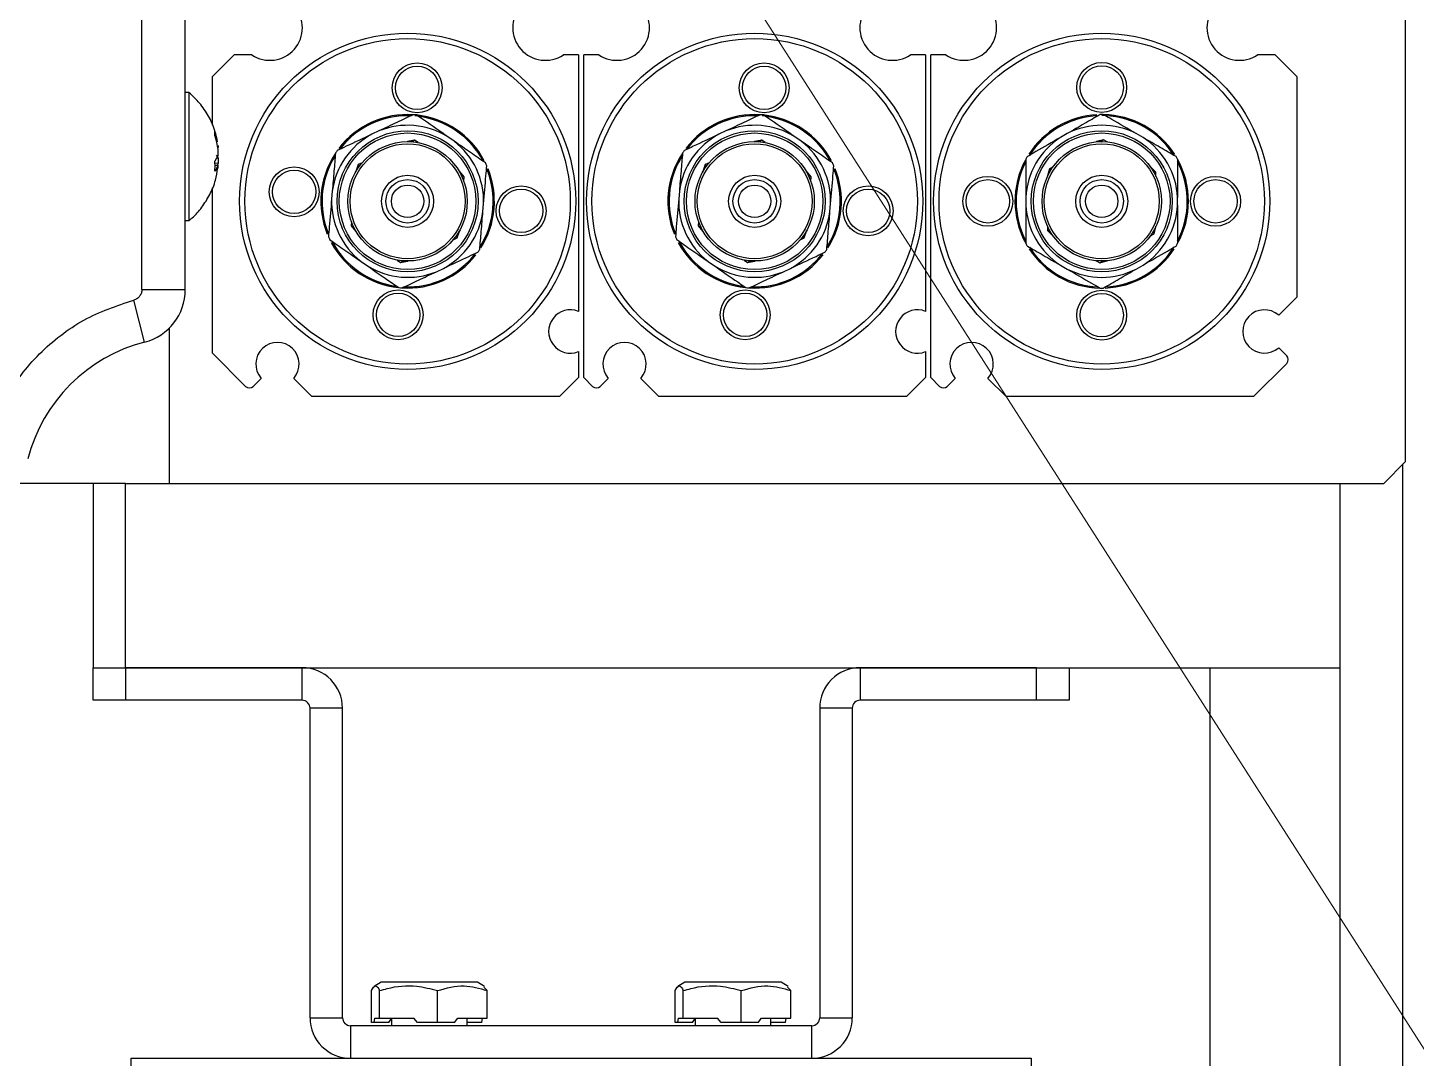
# Model space of a CAD drawing. Header units: millimetres. Extents: x 17243 to 30056, y 9468 to 18529.
# Drawn here: x 22806 to 22934, y 13919.1 to 14014.1 of the extents above; entities that cross this region are included whole.
import ezdxf

# ---------------------------------------------------------------- set-up
doc = ezdxf.new("R2010")
doc.units = ezdxf.units.MM
doc.layers.get('0').update_dxf_attribs({"lineweight": 18})
doc.layers.add('细实线层', color=7, linetype='Continuous', lineweight=18)

msp = doc.modelspace()

# ---------------------------------------------------------------- linework, layer by layer
at = {"color": 7, "linetype": 'Continuous', "lineweight": 25}
for p, q in [((22933.036, 13974.105), (22933.036, 14312.105)), ((22820.536, 13989.969), (22820.536, 14060.105)), ((22823.036, 14009.605), (22825.036, 14011.605)), ((22826.678, 14011.605), (22825.036, 14011.605)), ((22856.786, 14011.605), (22855.394, 14011.605)), ((22856.786, 14011.605), (22856.786, 13987.958)), ((22857.286, 13981.855), (22857.286, 14011.605)), ((22858.678, 14011.605), (22857.286, 14011.605)), ((22888.786, 14011.605), (22887.394, 14011.605)), ((22888.786, 14011.605), (22888.786, 13987.958)), ((22889.286, 13981.855), (22889.286, 14011.605)), ((22890.678, 14011.605), (22889.286, 14011.605)), ((22921.036, 14011.605), (22919.394, 14011.605)), ((22921.036, 14011.605), (22923.036, 14009.605)), ((22823.036, 14005.123), (22823.036, 14009.605)), ((22923.036, 14009.605), (22923.036, 13989.281)), ((22820.884, 14008.13), (22820.536, 14008.13)), ((22820.884, 14007.682), (22820.884, 14008.13)), ((22820.884, 13996.33), (22820.884, 14007.682)), ((22823.262, 14004.171), (22823.262, 14004.564)), ((22838.38, 14004.591), (22837.73, 14004.285)), ((22870.38, 14004.591), (22869.73, 14004.285)), ((22823.565, 14003.265), (22823.565, 14003.052)), ((22841.024, 14003.625), (22840.98, 14003.604)), ((22841.683, 14003.744), (22841.024, 14003.625)), ((22841.499, 14003.628), (22841.024, 14003.625)), ((22841.421, 14003.591), (22841.499, 14003.628)), ((22841.683, 14003.744), (22841.499, 14003.628)), ((22841.499, 14003.628), (22841.57, 14003.579)), ((22842.008, 14003.518), (22841.683, 14003.744)), ((22845.326, 14003.648), (22844.735, 14004.058)), ((22873.024, 14003.625), (22872.98, 14003.604)), ((22873.683, 14003.744), (22873.024, 14003.625)), ((22873.499, 14003.628), (22873.024, 14003.625)), ((22873.421, 14003.591), (22873.499, 14003.628)), ((22873.683, 14003.744), (22873.499, 14003.628)), ((22873.499, 14003.628), (22873.57, 14003.579)), ((22874.008, 14003.518), (22873.683, 14003.744)), ((22877.326, 14003.648), (22876.735, 14004.058)), ((22901.847, 14004.346), (22901.225, 14003.987)), ((22904.563, 14003.605), (22904.52, 14003.58)), ((22905.209, 14003.778), (22904.563, 14003.605)), ((22905.036, 14003.647), (22904.563, 14003.605)), ((22904.961, 14003.604), (22905.036, 14003.647)), ((22905.209, 14003.778), (22905.036, 14003.647)), ((22905.036, 14003.647), (22905.111, 14003.604)), ((22905.552, 14003.58), (22905.209, 14003.778)), ((22908.847, 14003.987), (22908.225, 14004.346)), ((22823.565, 14002.359), (22823.262, 14001.822)), ((22823.416, 14002.096), (22823.565, 14002.1)), ((22823.565, 14002.1), (22823.424, 14002.351)), ((22823.565, 14002.359), (22823.565, 14002.872)), ((22823.565, 14002.1), (22823.565, 14001.587)), ((22898.036, 14001.978), (22898.036, 13998.464)), ((22912.036, 14001.978), (22912.036, 13998.464)), ((22823.565, 14001.407), (22823.262, 14000.87)), ((22823.565, 14001.587), (22823.269, 14001.609)), ((22823.565, 14001.407), (22823.275, 14001.416)), ((22823.565, 14001.194), (22823.565, 14001.407)), ((22836.249, 14000.855), (22836.245, 14000.806)), ((22836.476, 14001.484), (22836.249, 14000.855)), ((22836.484, 14001.267), (22836.249, 14000.855)), ((22836.834, 14001.653), (22836.476, 14001.484)), ((22836.476, 14001.484), (22836.484, 14001.267)), ((22836.477, 14001.182), (22836.484, 14001.267)), ((22836.562, 14001.304), (22836.484, 14001.267)), ((22845.811, 14000.875), (22845.771, 14000.903)), ((22846.051, 14000.465), (22845.811, 14000.875)), ((22846.243, 14000.364), (22845.811, 14000.875)), ((22868.249, 14000.855), (22868.245, 14000.806)), ((22868.476, 14001.484), (22868.249, 14000.855)), ((22868.484, 14001.267), (22868.249, 14000.855)), ((22868.834, 14001.653), (22868.476, 14001.484)), ((22868.476, 14001.484), (22868.484, 14001.267)), ((22868.477, 14001.182), (22868.484, 14001.267)), ((22868.562, 14001.304), (22868.484, 14001.267)), ((22877.811, 14000.875), (22877.771, 14000.903)), ((22878.051, 14000.465), (22877.811, 14000.875)), ((22878.243, 14000.364), (22877.811, 14000.875)), ((22900.209, 14001.091), (22900.036, 14000.445)), ((22900.236, 14000.876), (22900.036, 14000.445)), ((22900.552, 14001.289), (22900.209, 14001.091)), ((22900.209, 14001.091), (22900.236, 14000.876)), ((22900.311, 14000.919), (22900.236, 14000.876)), ((22900.236, 14000.79), (22900.236, 14000.876)), ((22909.563, 14001.264), (22909.52, 14001.289)), ((22909.836, 14000.876), (22909.563, 14001.264)), ((22910.036, 14000.791), (22909.563, 14001.264)), ((22909.761, 14000.919), (22909.836, 14000.876)), ((22909.836, 14000.876), (22909.836, 14000.79)), ((22910.036, 14000.791), (22909.836, 14000.876)), ((22910.036, 14000.396), (22910.036, 14000.791)), ((22845.98, 14000.514), (22846.051, 14000.465)), ((22846.051, 14000.465), (22846.044, 14000.379)), ((22846.243, 14000.364), (22846.051, 14000.465)), ((22846.21, 13999.97), (22846.243, 14000.364)), ((22877.98, 14000.514), (22878.051, 14000.465)), ((22878.051, 14000.465), (22878.044, 14000.379)), ((22878.243, 14000.364), (22878.051, 14000.465)), ((22878.21, 13999.97), (22878.243, 14000.364)), ((22900.036, 14000.445), (22900.036, 14000.396)), ((22823.036, 13984.105), (22823.036, 13999.337)), ((22834.09, 13999.048), (22834.03, 13998.332)), ((22866.09, 13999.048), (22866.03, 13998.332)), ((22898.036, 13998.464), (22898.036, 13997.745)), ((22912.036, 13997.745), (22912.036, 13998.464)), ((22847.981, 13997.161), (22848.041, 13997.877)), ((22879.981, 13997.161), (22880.041, 13997.877)), ((22898.036, 13997.745), (22898.036, 13994.232)), ((22912.036, 13997.745), (22912.036, 13994.232)), ((22820.536, 13996.33), (22820.884, 13996.33)), ((22835.862, 13996.239), (22835.829, 13995.845)), ((22835.829, 13995.845), (22836.021, 13995.744)), ((22835.829, 13995.845), (22836.261, 13995.334)), ((22836.021, 13995.744), (22836.028, 13995.83)), ((22836.092, 13995.695), (22836.021, 13995.744)), ((22836.021, 13995.744), (22836.261, 13995.334)), ((22867.862, 13996.239), (22867.829, 13995.845)), ((22867.829, 13995.845), (22868.261, 13995.334)), ((22867.829, 13995.845), (22868.021, 13995.744)), ((22868.021, 13995.744), (22868.028, 13995.83)), ((22868.021, 13995.744), (22868.261, 13995.334)), ((22868.092, 13995.695), (22868.021, 13995.744)), ((22900.036, 13995.813), (22900.036, 13995.418)), ((22909.836, 13995.333), (22910.036, 13995.764)), ((22909.863, 13995.118), (22910.036, 13995.764)), ((22910.036, 13995.764), (22910.036, 13995.813)), ((22836.261, 13995.334), (22836.301, 13995.306)), ((22845.238, 13994.556), (22845.596, 13994.725)), ((22845.587, 13994.942), (22845.509, 13994.905)), ((22845.587, 13994.942), (22845.823, 13995.354)), ((22845.595, 13995.027), (22845.587, 13994.942)), ((22845.596, 13994.725), (22845.587, 13994.942)), ((22845.596, 13994.725), (22845.823, 13995.354)), ((22845.823, 13995.354), (22845.827, 13995.403)), ((22868.261, 13995.334), (22868.301, 13995.306)), ((22877.238, 13994.556), (22877.596, 13994.725)), ((22877.587, 13994.942), (22877.509, 13994.905)), ((22877.587, 13994.942), (22877.823, 13995.354)), ((22877.595, 13995.027), (22877.587, 13994.942)), ((22877.596, 13994.725), (22877.587, 13994.942)), ((22877.596, 13994.725), (22877.823, 13995.354)), ((22877.823, 13995.354), (22877.827, 13995.403)), ((22900.036, 13995.418), (22900.509, 13994.945)), ((22900.036, 13995.418), (22900.236, 13995.333)), ((22900.236, 13995.333), (22900.236, 13995.419)), ((22900.236, 13995.333), (22900.509, 13994.945)), ((22900.311, 13995.29), (22900.236, 13995.333)), ((22900.509, 13994.945), (22900.552, 13994.92)), ((22909.52, 13994.92), (22909.863, 13995.118)), ((22909.836, 13995.333), (22909.761, 13995.29)), ((22909.836, 13995.419), (22909.836, 13995.333)), ((22909.863, 13995.118), (22909.836, 13995.333)), ((22836.746, 13992.561), (22837.336, 13992.151)), ((22840.064, 13992.691), (22840.389, 13992.465)), ((22840.389, 13992.465), (22841.048, 13992.584)), ((22840.389, 13992.465), (22840.572, 13992.581)), ((22840.572, 13992.581), (22840.502, 13992.631)), ((22840.65, 13992.618), (22840.572, 13992.581)), ((22840.572, 13992.581), (22841.048, 13992.584)), ((22841.048, 13992.584), (22841.092, 13992.605)), ((22843.692, 13991.618), (22844.342, 13991.924)), ((22868.746, 13992.561), (22869.336, 13992.151)), ((22872.064, 13992.691), (22872.389, 13992.465)), ((22872.389, 13992.465), (22873.048, 13992.584)), ((22872.389, 13992.465), (22872.572, 13992.581)), ((22872.572, 13992.581), (22872.502, 13992.631)), ((22872.65, 13992.618), (22872.572, 13992.581)), ((22872.572, 13992.581), (22873.048, 13992.584)), ((22873.048, 13992.584), (22873.092, 13992.605)), ((22875.692, 13991.618), (22876.342, 13991.924)), ((22901.225, 13992.222), (22901.847, 13991.863)), ((22904.52, 13992.629), (22904.863, 13992.431)), ((22904.863, 13992.431), (22905.509, 13992.604)), ((22904.863, 13992.431), (22905.036, 13992.562)), ((22905.036, 13992.562), (22904.961, 13992.605)), ((22905.111, 13992.605), (22905.036, 13992.562)), ((22905.036, 13992.562), (22905.509, 13992.604)), ((22905.509, 13992.604), (22905.552, 13992.629)), ((22908.225, 13991.863), (22908.847, 13992.222)), ((22816.536, 13989.969), (22820.536, 13989.969)), ((22923.036, 13989.281), (22921.359, 13987.604)), ((22816.786, 13985.128), (22815.786, 13989.001)), ((22819.036, 13986.399), (22819.036, 13972.105)), ((22826.094, 13981.047), (22823.036, 13984.105)), ((22856.786, 13984.25), (22856.786, 13981.855)), ((22888.786, 13984.25), (22888.786, 13981.855)), ((22922.094, 13983.87), (22921.359, 13984.604)), ((22922.094, 13983.162), (22919.036, 13980.105)), ((22826.801, 13981.047), (22827.536, 13981.781)), ((22832.212, 13980.105), (22830.536, 13981.781)), ((22856.786, 13981.855), (22855.036, 13980.105)), ((22857.286, 13981.855), (22858.094, 13981.047)), ((22858.801, 13981.047), (22859.536, 13981.781)), ((22864.212, 13980.105), (22862.536, 13981.781)), ((22888.786, 13981.855), (22887.036, 13980.105)), ((22889.286, 13981.855), (22890.094, 13981.047)), ((22890.801, 13981.047), (22891.536, 13981.781)), ((22896.212, 13980.105), (22894.536, 13981.781)), ((22855.036, 13980.105), (22832.212, 13980.105)), ((22887.036, 13980.105), (22864.212, 13980.105)), ((22919.036, 13980.105), (22896.212, 13980.105)), ((22931.036, 13972.105), (22933.036, 13974.105)), ((22812.036, 13972.105), (22804.742, 13972.105)), ((22812.036, 13972.105), (22812.036, 13955.105)), ((22815.036, 13972.105), (22812.036, 13972.105)), ((22815.036, 13955.105), (22815.036, 13972.105)), ((22815.036, 13972.105), (22819.036, 13972.105)), ((22819.036, 13972.105), (22931.036, 13972.105)), ((22927.036, 13955.105), (22927.036, 13972.105)), ((22812.036, 13955.105), (22815.036, 13955.105)), ((22812.036, 13952.105), (22812.036, 13955.105)), ((22815.036, 13955.105), (22927.036, 13955.105)), ((22815.036, 13955.105), (22815.036, 13952.105)), ((22831.299, 13955.105), (22815.036, 13955.105)), ((22831.299, 13952.105), (22831.299, 13955.105)), ((22882.773, 13955.105), (22882.773, 13952.105)), ((22899.036, 13955.105), (22882.773, 13955.105)), ((22899.036, 13952.105), (22899.036, 13955.105)), ((22902.036, 13955.105), (22902.036, 13952.105)), ((22915.036, 13765.105), (22915.036, 13955.105)), ((22915.036, 13955.105), (22927.036, 13955.105)), ((22927.036, 13765.105), (22927.036, 13955.105)), ((22815.036, 13952.105), (22812.036, 13952.105)), ((22831.299, 13952.105), (22815.036, 13952.105)), ((22899.036, 13952.105), (22882.773, 13952.105)), ((22902.036, 13952.105), (22899.036, 13952.105)), ((22835.036, 13951.368), (22832.036, 13951.368)), ((22832.036, 13922.841), (22832.036, 13951.368)), ((22835.036, 13922.841), (22835.036, 13951.368)), ((22879.036, 13951.368), (22879.036, 13922.841)), ((22882.036, 13951.368), (22879.036, 13951.368)), ((22882.036, 13951.368), (22882.036, 13922.841)), ((22837.703, 13922.405), (22837.703, 13925.335)), ((22838.596, 13926.105), (22837.95, 13925.732)), ((22838.454, 13922.805), (22838.454, 13925.335)), ((22847.476, 13926.105), (22838.596, 13926.105)), ((22843.787, 13922.405), (22843.787, 13925.335)), ((22848.122, 13925.732), (22847.476, 13926.105)), ((22848.369, 13925.335), (22848.078, 13925.656)), ((22848.369, 13922.805), (22848.369, 13925.335)), ((22865.703, 13922.405), (22865.703, 13925.335)), ((22866.596, 13926.105), (22865.95, 13925.732)), ((22866.454, 13922.805), (22866.454, 13925.335)), ((22875.476, 13926.105), (22866.596, 13926.105)), ((22871.787, 13922.405), (22871.787, 13925.335)), ((22876.122, 13925.732), (22875.476, 13926.105)), ((22876.369, 13925.335), (22876.078, 13925.656)), ((22876.369, 13922.805), (22876.369, 13925.335)), ((22832.036, 13922.841), (22835.036, 13922.841)), ((22837.963, 13922.405), (22838.012, 13922.805)), ((22838.012, 13922.805), (22838.454, 13922.805)), ((22838.454, 13922.805), (22841.595, 13922.805)), ((22839.29, 13922.405), (22839.556, 13922.764)), ((22839.556, 13922.805), (22839.556, 13922.105)), ((22841.94, 13922.405), (22841.595, 13922.805)), ((22845.374, 13922.405), (22845.67, 13922.805)), ((22845.67, 13922.805), (22848.369, 13922.805)), ((22846.516, 13922.105), (22846.516, 13922.805)), ((22847.878, 13922.405), (22847.927, 13922.805)), ((22865.963, 13922.405), (22866.012, 13922.805)), ((22866.012, 13922.805), (22866.454, 13922.805)), ((22866.454, 13922.805), (22869.595, 13922.805)), ((22867.29, 13922.405), (22867.556, 13922.764)), ((22867.556, 13922.805), (22867.556, 13922.105)), ((22869.94, 13922.405), (22869.595, 13922.805)), ((22873.374, 13922.405), (22873.67, 13922.805)), ((22873.67, 13922.805), (22876.369, 13922.805)), ((22874.516, 13922.105), (22874.516, 13922.805)), ((22875.878, 13922.405), (22875.927, 13922.805)), ((22879.036, 13922.841), (22882.036, 13922.841)), ((22835.773, 13922.105), (22835.773, 13919.105)), ((22878.299, 13922.105), (22835.773, 13922.105)), ((22837.963, 13922.405), (22837.703, 13922.405)), ((22839.29, 13922.405), (22837.963, 13922.405)), ((22843.787, 13922.405), (22841.94, 13922.405)), ((22845.374, 13922.405), (22843.787, 13922.405)), ((22847.878, 13922.405), (22846.516, 13922.405)), ((22865.963, 13922.405), (22865.703, 13922.405)), ((22867.29, 13922.405), (22865.963, 13922.405)), ((22871.787, 13922.405), (22869.94, 13922.405)), ((22873.374, 13922.405), (22871.787, 13922.405)), ((22875.878, 13922.405), (22874.516, 13922.405)), ((22878.299, 13919.105), (22878.299, 13922.105)), ((22815.536, 13919.105), (22898.536, 13919.105)), ((22815.536, 13883.105), (22815.536, 13919.105)), ((22898.536, 13919.105), (22898.536, 13883.105))]:
    msp.add_line(p, q, dxfattribs=at)
at = {"color": 8, "linetype": 'Continuous', "lineweight": 25}
for p, q in [((22816.536, 13989.969), (22816.536, 14060.105)), ((22932.799, 13874.105), (22932.799, 13973.868))]:
    msp.add_line(p, q, dxfattribs=at)
at = {"color": 7, "linetype": 'Continuous', "lineweight": 25}
for centre, radius in [((22841.036, 13998.105), 15.5), ((22873.036, 13998.105), 15.5), ((22905.036, 13998.105), 15.5), ((22841.036, 13998.105), 15), ((22873.036, 13998.105), 15), ((22905.036, 13998.105), 15), ((22841.914, 14008.568), 2.3), ((22841.914, 14008.568), 2), ((22873.914, 14008.568), 2.3), ((22873.914, 14008.568), 2), ((22905.036, 14008.605), 2.3), ((22905.036, 14008.605), 2), ((22841.036, 13998.105), 6.5), ((22873.036, 13998.105), 6.5), ((22905.036, 13998.105), 6.5), ((22841.036, 13998.105), 6.3), ((22841.036, 13998.105), 5.5), ((22841.036, 13998.105), 5.3), ((22873.036, 13998.105), 6.3), ((22873.036, 13998.105), 5.5), ((22873.036, 13998.105), 5.3), ((22905.036, 13998.105), 6.3), ((22905.036, 13998.105), 5.5), ((22905.036, 13998.105), 5.3), ((22830.573, 13998.982), 2.3), ((22830.573, 13998.982), 2), ((22841.036, 13998.105), 2.4), ((22841.036, 13998.105), 2), ((22841.036, 13998.105), 1.5), ((22851.499, 13997.227), 2.3), ((22873.036, 13998.105), 2.4), ((22873.036, 13998.105), 2), ((22873.036, 13998.105), 1.5), ((22883.499, 13997.227), 2.3), ((22894.536, 13998.105), 2.3), ((22894.536, 13998.105), 2), ((22905.036, 13998.105), 2.4), ((22905.036, 13998.105), 2), ((22905.036, 13998.105), 1.5), ((22915.536, 13998.105), 2.3), ((22915.536, 13998.105), 2), ((22851.499, 13997.227), 2), ((22883.499, 13997.227), 2), ((22840.158, 13987.641), 2.3), ((22840.158, 13987.641), 2), ((22872.158, 13987.641), 2.3), ((22872.158, 13987.641), 2), ((22905.036, 13987.605), 2.3), ((22905.036, 13987.605), 2)]:
    msp.add_circle(centre, radius, dxfattribs=at)
for centre, radius, start, end in [((22828.336, 14014.105), 3, 236.44269, 123.55731), ((22853.736, 14014.105), 3, 56.44269, 303.55731), ((22860.336, 14014.105), 3, 236.44269, 123.55731), ((22885.736, 14014.105), 3, 56.44269, 303.55731), ((22892.336, 14014.105), 3, 236.44269, 123.55731), ((22917.736, 14014.105), 3, 56.44269, 303.55731), ((22841.036, 13998.105), 8, 86.24856, 142.40226), ((22841.036, 13998.105), 7.893, 87.68285, 142.72432), ((22841.036, 13998.105), 7.901, 89.39543, 140.51794), ((22841.036, 13998.105), 8, 84.15861, 86.24856), ((22841.036, 13998.105), 7.901, 29.60332, 85.06666), ((22841.036, 13998.105), 8, 27.84847, 84.15861), ((22841.036, 13998.105), 7.893, 27.68285, 82.72432), ((22873.036, 13998.105), 8, 86.24856, 142.40226), ((22873.036, 13998.105), 7.893, 87.68285, 142.72432), ((22873.036, 13998.105), 7.901, 89.39543, 140.51794), ((22873.036, 13998.105), 8, 84.15861, 86.24856), ((22873.036, 13998.105), 7.901, 29.60332, 85.06666), ((22873.036, 13998.105), 8, 27.84847, 84.15861), ((22873.036, 13998.105), 7.893, 27.68285, 82.72432), ((22905.036, 13998.105), 8, 93.12497, 147.19868), ((22905.036, 13998.105), 7.893, 92.47926, 147.52074), ((22905.036, 13998.105), 7.901, 94.19184, 145.31435), ((22905.036, 13998.105), 8, 88.95502, 91.04498), ((22905.036, 13998.105), 7.901, 34.39974, 89.86308), ((22905.036, 13998.105), 8, 32.64488, 88.95502), ((22905.036, 13998.105), 7.893, 32.47926, 87.52074), ((22816.964, 14002.411), 6.656, 10.14983, 18.87716), ((22841.036, 13998.105), 7.009, 58.1429, 112.26427), ((22873.036, 13998.105), 7.009, 58.1429, 112.26427), ((22905.036, 13998.105), 7.009, 62.93931, 117.06069), ((22816.98, 14002.022), 6.64, 7.35569, 18.88522), ((22841.036, 13998.105), 7.009, 118.1429, 172.26427), ((22841.036, 13998.105), 7.009, 358.1429, 52.26427), ((22873.036, 13998.105), 7.009, 118.1429, 172.26427), ((22873.036, 13998.105), 7.009, 358.1429, 52.26427), ((22905.036, 13998.105), 7.009, 122.93931, 177.06069), ((22905.036, 13998.105), 7.009, 2.93931, 57.06069), ((22841.036, 13998.105), 8, 146.80985, 202.25922), ((22841.036, 13998.105), 7.893, 147.68285, 202.72432), ((22841.036, 13998.105), 7.901, 148.68995, 175.20358), ((22841.036, 13998.105), 8, 144.15861, 146.24856), ((22873.036, 13998.105), 8, 146.80985, 202.25922), ((22873.036, 13998.105), 7.893, 147.68285, 202.72432), ((22873.036, 13998.105), 7.901, 148.68995, 175.20358), ((22873.036, 13998.105), 8, 144.15861, 146.24856), ((22905.036, 13998.105), 8, 148.95502, 151.04498), ((22905.036, 13998.105), 8, 28.95502, 31.04498), ((22905.036, 13998.105), 8, 0, 28.95502), ((22817.011, 14002.431), 6.608, 346.98894, 352.65807), ((22841.036, 13998.105), 7.893, 327.68285, 22.72432), ((22841.036, 13998.105), 7.901, 327.83181, 21.02735), ((22841.036, 13998.105), 8, 24.15861, 26.24856), ((22841.036, 13998.105), 8, 355.20358, 21.97616), ((22873.036, 13998.105), 7.893, 327.68285, 22.72432), ((22873.036, 13998.105), 7.901, 327.83181, 21.02735), ((22873.036, 13998.105), 8, 24.15861, 26.24856), ((22873.036, 13998.105), 8, 355.20358, 21.97616), ((22905.036, 13998.105), 8, 151.60626, 208.95502), ((22905.036, 13998.105), 7.901, 153.48637, 180), ((22905.036, 13998.105), 7.893, 152.47926, 207.52074), ((22905.036, 13998.105), 7.893, 332.47926, 27.52074), ((22905.036, 13998.105), 7.901, 332.62823, 25.82377), ((22841.036, 13998.105), 7.901, 175.20358, 200.59359), ((22841.036, 13998.105), 7.009, 178.1429, 232.26427), ((22873.036, 13998.105), 7.901, 175.20358, 200.59359), ((22873.036, 13998.105), 7.009, 178.1429, 232.26427), ((22841.036, 13998.105), 7.009, 298.1429, 352.26427), ((22841.036, 13998.105), 8, 327.57508, 355.20358), ((22873.036, 13998.105), 7.009, 298.1429, 352.26427), ((22873.036, 13998.105), 8, 327.57508, 355.20358), ((22905.036, 13998.105), 7.901, 180, 205.39), ((22905.036, 13998.105), 7.009, 182.93931, 237.06069), ((22905.036, 13998.105), 7.009, 302.93931, 357.06069), ((22905.036, 13998.105), 8, 331.04498, 0), ((22841.036, 13998.105), 8, 204.15861, 206.24856), ((22841.036, 13998.105), 8, 208.31184, 263.96656), ((22841.036, 13998.105), 7.893, 207.68285, 262.72432), ((22841.036, 13998.105), 7.901, 209.00998, 262.06771), ((22873.036, 13998.105), 8, 204.15861, 206.24856), ((22873.036, 13998.105), 8, 208.31184, 263.96656), ((22873.036, 13998.105), 7.893, 207.68285, 262.72432), ((22873.036, 13998.105), 7.901, 209.00998, 262.06771), ((22841.036, 13998.105), 8, 266.24856, 321.97883), ((22841.036, 13998.105), 7.893, 267.68285, 322.72432), ((22841.036, 13998.105), 7.901, 269.87841, 320.7129), ((22841.036, 13998.105), 8, 324.15861, 326.24856), ((22873.036, 13998.105), 8, 266.24856, 321.97883), ((22873.036, 13998.105), 7.893, 267.68285, 322.72432), ((22873.036, 13998.105), 7.901, 269.87841, 320.7129), ((22873.036, 13998.105), 8, 324.15861, 326.24856), ((22905.036, 13998.105), 8, 208.95502, 211.04498), ((22905.036, 13998.105), 8, 213.10825, 268.76297), ((22905.036, 13998.105), 7.893, 212.47926, 267.52074), ((22905.036, 13998.105), 7.901, 213.8064, 266.86413), ((22905.036, 13998.105), 8, 272.37885, 326.77525), ((22905.036, 13998.105), 7.893, 272.47926, 327.52074), ((22905.036, 13998.105), 7.901, 274.67483, 325.50931), ((22905.036, 13998.105), 8, 328.95502, 331.04498), ((22841.036, 13998.105), 7.009, 238.1429, 292.26427), ((22873.036, 13998.105), 7.009, 238.1429, 292.26427), ((22905.036, 13998.105), 7.009, 242.93931, 297.06069), ((22815.536, 13989.969), 5, 284.47751, 0), ((22841.036, 13998.105), 8, 264.15861, 266.24856), ((22873.036, 13998.105), 8, 264.15861, 266.24856), ((22905.036, 13998.105), 8, 268.95502, 271.04498), ((22856.036, 13986.104), 2, 67.98732, 292.01268), ((22888.036, 13986.104), 2, 67.98732, 292.01268), ((22920.036, 13986.104), 2, 48.59038, 311.40962), ((22820.536, 13970.605), 15, 104.47751, 165.52249), ((22829.036, 13983.104), 2, 318.59038, 221.40962), ((22861.036, 13983.104), 2, 318.59038, 221.40962), ((22893.036, 13983.104), 2, 318.59038, 221.40962), ((22921.74, 13983.516), 0.5, 315, 45), ((22826.447, 13981.4), 0.5, 225, 315), ((22858.447, 13981.4), 0.5, 225, 315), ((22890.447, 13981.4), 0.5, 225, 315), ((22831.299, 13951.368), 3.737, 360, 90), ((22882.773, 13951.368), 3.737, 90, 180), ((22831.299, 13951.368), 0.737, 360, 90), ((22882.773, 13951.368), 0.737, 90, 180), ((22835.773, 13922.841), 3.737, 180, 270), ((22835.773, 13922.841), 0.737, 180, 270), ((22878.299, 13922.841), 0.737, 270, 0), ((22878.299, 13922.841), 3.737, 270, 0)]:
    msp.add_arc(centre, radius, start, end, dxfattribs=at)
for points, knots in [([(22823.48, 14003.577), (22823.418, 14003.925), (22823.272, 14004.757), (22822.705, 14005.975), (22821.913, 14007.176), (22821.218, 14007.813), (22820.884, 14008.12)], [0, 0, 0, 0, 1.0578585, 2.52986, 3.9924034, 5.3496564, 5.3496564, 5.3496564, 5.3496564]), ([(22841.559, 14006.087), (22841.061, 14005.853), (22840.047, 14005.376), (22838.942, 14004.856), (22838.38, 14004.591)], [0, 0, 0, 0, 1.7256755, 3.5135631, 3.5135631, 3.5135631, 3.5135631]), ([(22844.735, 14004.058), (22844.009, 14004.563), (22843.009, 14005.258), (22842.098, 14005.89), (22841.85, 14006.063)], [0, 0, 0, 0, 2.5552307, 3.5135631, 3.5135631, 3.5135631, 3.5135631]), ([(22873.559, 14006.087), (22873.061, 14005.853), (22872.047, 14005.376), (22870.942, 14004.856), (22870.38, 14004.591)], [0, 0, 0, 0, 1.7256755, 3.5135631, 3.5135631, 3.5135631, 3.5135631]), ([(22876.735, 14004.058), (22876.009, 14004.563), (22875.009, 14005.258), (22874.098, 14005.89), (22873.85, 14006.063)], [0, 0, 0, 0, 2.5552307, 3.5135631, 3.5135631, 3.5135631, 3.5135631]), ([(22904.89, 14006.103), (22904.413, 14005.828), (22903.443, 14005.268), (22902.385, 14004.657), (22901.847, 14004.346)], [0, 0, 0, 0, 1.7256755, 3.5135631, 3.5135631, 3.5135631, 3.5135631]), ([(22908.225, 14004.346), (22907.458, 14004.789), (22906.404, 14005.398), (22905.444, 14005.952), (22905.182, 14006.103)], [0, 0, 0, 0, 2.5552307, 3.5135631, 3.5135631, 3.5135631, 3.5135631]), ([(22837.73, 14004.285), (22836.929, 14003.908), (22835.828, 14003.39), (22834.824, 14002.918), (22834.551, 14002.789)], [0, 0, 0, 0, 2.5552307, 3.5135631, 3.5135631, 3.5135631, 3.5135631]), ([(22848.211, 14001.643), (22847.759, 14001.957), (22846.839, 14002.596), (22845.836, 14003.293), (22845.326, 14003.648)], [0, 0, 0, 0, 1.7256755, 3.5135631, 3.5135631, 3.5135631, 3.5135631]), ([(22869.73, 14004.285), (22868.929, 14003.908), (22867.828, 14003.39), (22866.824, 14002.918), (22866.551, 14002.789)], [0, 0, 0, 0, 2.5552307, 3.5135631, 3.5135631, 3.5135631, 3.5135631]), ([(22880.211, 14001.643), (22879.759, 14001.957), (22878.839, 14002.596), (22877.836, 14003.293), (22877.326, 14003.648)], [0, 0, 0, 0, 1.7256755, 3.5135631, 3.5135631, 3.5135631, 3.5135631]), ([(22901.225, 14003.987), (22900.458, 14003.544), (22899.404, 14002.936), (22898.444, 14002.381), (22898.182, 14002.23)], [0, 0, 0, 0, 2.5552307, 3.5135631, 3.5135631, 3.5135631, 3.5135631]), ([(22911.89, 14002.23), (22911.413, 14002.505), (22910.443, 14003.066), (22909.385, 14003.676), (22908.847, 14003.987)], [0, 0, 0, 0, 1.7256755, 3.5135631, 3.5135631, 3.5135631, 3.5135631]), ([(22834.384, 14002.549), (22834.338, 14002.001), (22834.245, 14000.884), (22834.142, 13999.667), (22834.09, 13999.048)], [0, 0, 0, 0, 1.7256755, 3.5135631, 3.5135631, 3.5135631, 3.5135631]), ([(22866.384, 14002.549), (22866.338, 14002.001), (22866.245, 14000.884), (22866.142, 13999.667), (22866.09, 13999.048)], [0, 0, 0, 0, 1.7256755, 3.5135631, 3.5135631, 3.5135631, 3.5135631]), ([(22820.904, 13996.373), (22820.994, 13996.441), (22821.433, 13996.776), (22822.095, 13997.558), (22822.836, 13998.721), (22823.346, 13999.947), (22823.477, 14000.79), (22823.534, 14001.16)], [0, 0, 0, 0, 0.33678, 1.6576746, 3.0407138, 4.4782235, 5.5989357, 5.5989357, 5.5989357, 5.5989357]), ([(22848.041, 13997.877), (22848.115, 13998.759), (22848.217, 13999.972), (22848.31, 14001.077), (22848.335, 14001.379)], [0, 0, 0, 0, 2.5552307, 3.5135631, 3.5135631, 3.5135631, 3.5135631]), ([(22880.041, 13997.877), (22880.115, 13998.759), (22880.217, 13999.972), (22880.31, 14001.077), (22880.335, 14001.379)], [0, 0, 0, 0, 2.5552307, 3.5135631, 3.5135631, 3.5135631, 3.5135631]), ([(22834.03, 13998.332), (22833.956, 13997.45), (22833.855, 13996.237), (22833.762, 13995.132), (22833.737, 13994.83)], [0, 0, 0, 0, 2.5552307, 3.5135631, 3.5135631, 3.5135631, 3.5135631]), ([(22866.03, 13998.332), (22865.956, 13997.45), (22865.855, 13996.237), (22865.762, 13995.132), (22865.737, 13994.83)], [0, 0, 0, 0, 2.5552307, 3.5135631, 3.5135631, 3.5135631, 3.5135631]), ([(22847.688, 13993.66), (22847.734, 13994.208), (22847.827, 13995.325), (22847.929, 13996.542), (22847.981, 13997.161)], [0, 0, 0, 0, 1.7256755, 3.5135631, 3.5135631, 3.5135631, 3.5135631]), ([(22879.688, 13993.66), (22879.734, 13994.208), (22879.827, 13995.325), (22879.929, 13996.542), (22879.981, 13997.161)], [0, 0, 0, 0, 1.7256755, 3.5135631, 3.5135631, 3.5135631, 3.5135631]), ([(22833.861, 13994.566), (22834.313, 13994.252), (22835.233, 13993.613), (22836.236, 13992.916), (22836.746, 13992.561)], [0, 0, 0, 0, 1.7256755, 3.5135631, 3.5135631, 3.5135631, 3.5135631]), ([(22865.861, 13994.566), (22866.313, 13994.252), (22867.233, 13993.613), (22868.236, 13992.916), (22868.746, 13992.561)], [0, 0, 0, 0, 1.7256755, 3.5135631, 3.5135631, 3.5135631, 3.5135631]), ([(22844.342, 13991.924), (22845.143, 13992.301), (22846.244, 13992.819), (22847.247, 13993.291), (22847.521, 13993.42)], [0, 0, 0, 0, 2.5552307, 3.5135631, 3.5135631, 3.5135631, 3.5135631]), ([(22876.342, 13991.924), (22877.143, 13992.301), (22878.244, 13992.819), (22879.247, 13993.291), (22879.521, 13993.42)], [0, 0, 0, 0, 2.5552307, 3.5135631, 3.5135631, 3.5135631, 3.5135631]), ([(22898.182, 13993.979), (22898.659, 13993.704), (22899.629, 13993.143), (22900.687, 13992.533), (22901.225, 13992.222)], [0, 0, 0, 0, 1.7256755, 3.5135631, 3.5135631, 3.5135631, 3.5135631]), ([(22908.847, 13992.222), (22909.614, 13992.665), (22910.668, 13993.273), (22911.628, 13993.828), (22911.89, 13993.979)], [0, 0, 0, 0, 2.5552307, 3.5135631, 3.5135631, 3.5135631, 3.5135631]), ([(22837.336, 13992.151), (22838.063, 13991.646), (22839.063, 13990.951), (22839.973, 13990.319), (22840.222, 13990.146)], [0, 0, 0, 0, 2.5552307, 3.5135631, 3.5135631, 3.5135631, 3.5135631]), ([(22869.336, 13992.151), (22870.063, 13991.646), (22871.063, 13990.951), (22871.973, 13990.319), (22872.222, 13990.146)], [0, 0, 0, 0, 2.5552307, 3.5135631, 3.5135631, 3.5135631, 3.5135631]), ([(22901.847, 13991.863), (22902.614, 13991.42), (22903.668, 13990.811), (22904.628, 13990.257), (22904.89, 13990.106)], [0, 0, 0, 0, 2.5552307, 3.5135631, 3.5135631, 3.5135631, 3.5135631]), ([(22905.182, 13990.106), (22905.659, 13990.381), (22906.629, 13990.941), (22907.687, 13991.552), (22908.225, 13991.863)], [0, 0, 0, 0, 1.7256755, 3.5135631, 3.5135631, 3.5135631, 3.5135631]), ([(22840.512, 13990.122), (22841.011, 13990.356), (22842.025, 13990.833), (22843.129, 13991.353), (22843.692, 13991.618)], [0, 0, 0, 0, 1.7256755, 3.5135631, 3.5135631, 3.5135631, 3.5135631]), ([(22872.512, 13990.122), (22873.011, 13990.356), (22874.025, 13990.833), (22875.129, 13991.353), (22875.692, 13991.618)], [0, 0, 0, 0, 1.7256755, 3.5135631, 3.5135631, 3.5135631, 3.5135631]), ([(22816.536, 13989.969), (22816.526, 13989.863), (22816.505, 13989.643), (22816.34, 13989.347), (22816.095, 13989.112), (22815.887, 13989.038), (22815.786, 13989.001)], [0, 0, 0, 0, 0.3198358, 0.6578591, 0.9958823, 1.3157182, 1.3157182, 1.3157182, 1.3157182]), ([(22802.139, 13975.355), (22802.376, 13976.149), (22802.85, 13977.737), (22803.962, 13979.999), (22805.358, 13982.132), (22807.059, 13984.082), (22809.01, 13985.776), (22811.822, 13987.664), (22814.211, 13988.47), (22815.786, 13989.001)], [0, 0, 0, 0, 2.4847211, 4.9691961, 7.5331095, 10.120771, 12.7084325, 15.2723459, 20.2308384, 20.2308384, 20.2308384, 20.2308384]), ([(22837.703, 13925.335), (22837.837, 13925.568), (22838.088, 13926.004), (22838.338, 13925.547), (22838.454, 13925.335)], [0, 0, 0, 0, 0.6340976, 1.185858, 1.185858, 1.185858, 1.185858]), ([(22838.454, 13925.335), (22838.689, 13925.404), (22839.797, 13925.73), (22841.636, 13925.907), (22843.153, 13925.503), (22843.787, 13925.335)], [0, 0, 0, 0, 0.7327094, 3.4638734, 5.4235808, 5.4235808, 5.4235808, 5.4235808]), ([(22843.787, 13925.335), (22844.606, 13925.568), (22846.137, 13926.004), (22847.66, 13925.547), (22848.369, 13925.335)], [0, 0, 0, 0, 2.5020831, 4.6792723, 4.6792723, 4.6792723, 4.6792723]), ([(22865.703, 13925.335), (22865.837, 13925.568), (22866.088, 13926.004), (22866.338, 13925.547), (22866.454, 13925.335)], [0, 0, 0, 0, 0.6340976, 1.185858, 1.185858, 1.185858, 1.185858]), ([(22866.454, 13925.335), (22866.689, 13925.404), (22867.797, 13925.73), (22869.636, 13925.907), (22871.153, 13925.503), (22871.787, 13925.335)], [0, 0, 0, 0, 0.7327094, 3.4638734, 5.4235808, 5.4235808, 5.4235808, 5.4235808]), ([(22871.787, 13925.335), (22872.606, 13925.568), (22874.137, 13926.004), (22875.66, 13925.547), (22876.369, 13925.335)], [0, 0, 0, 0, 2.5020831, 4.6792723, 4.6792723, 4.6792723, 4.6792723])]:
    msp.add_open_spline(points, degree=3, knots=knots, dxfattribs=at)
msp.add_open_spline([(22823.262, 14000.87), (22823.27, 14001.027), (22823.285, 14001.342), (22823.27, 14001.662), (22823.262, 14001.822)], degree=3, dxfattribs=at)
at = {"layer": '细实线层', "color": 6}
msp.add_line((23869.605, 12459.669), (22750.083, 14208.401), dxfattribs=at)

doc.saveas('drawing.dxf')
